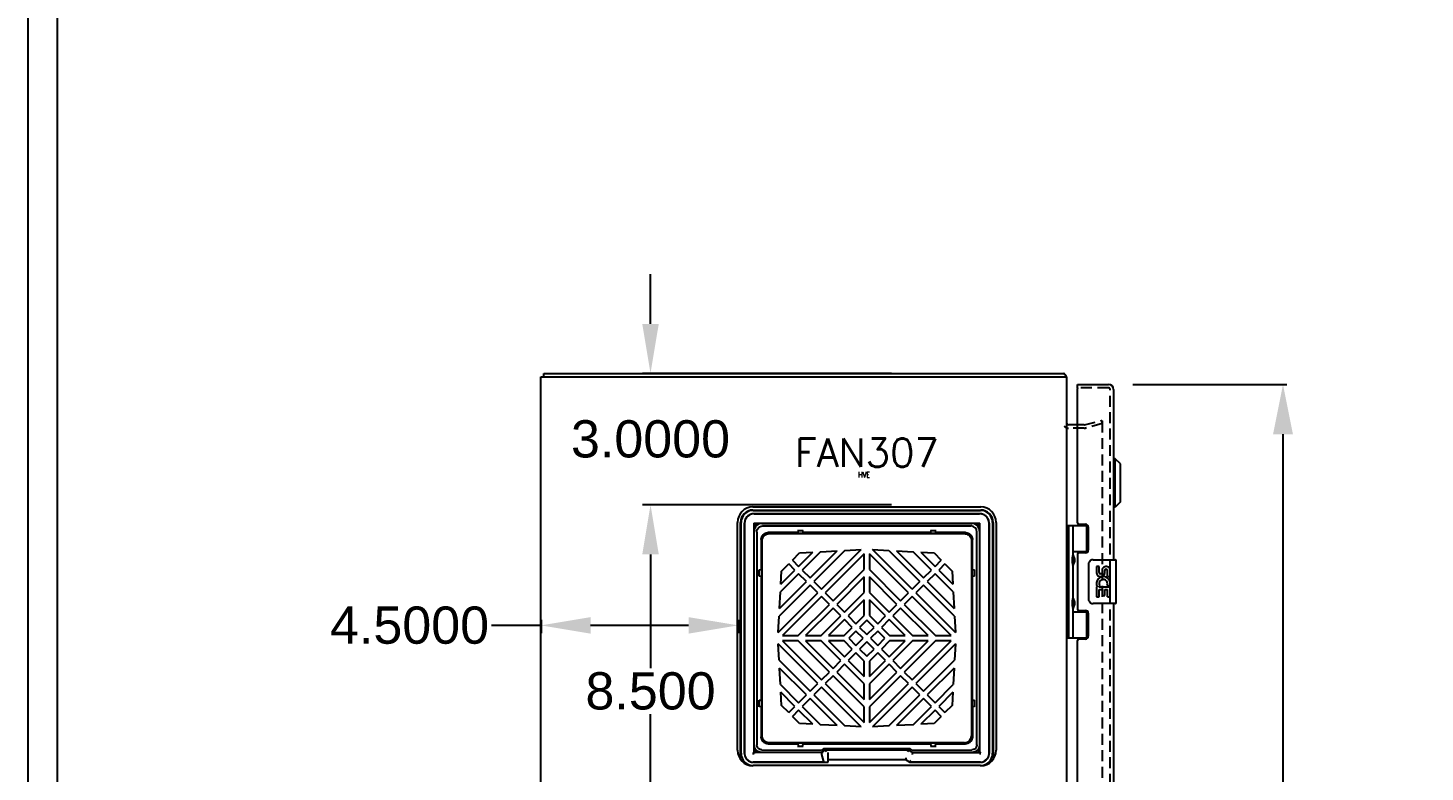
# Model space of a CAD drawing. Header units: inches. Extents: x 0 to 183, y 0 to 117.
# Drawn here: x -0.02 to 31.87, y 58.28 to 75.26 of the extents above; entities that cross this region are included whole.
import ezdxf
from ezdxf.enums import TextEntityAlignment as Align

# ---------------------------------------------------------------- set-up
doc = ezdxf.new("R2010")
doc.units = ezdxf.units.IN
doc.header["$MEASUREMENT"] = 0
doc.linetypes.add('HIDDEN', pattern=[0.375, 0.25, -0.125])
for name, color, linetype in [('DEFAULT_2', 8, 'HIDDEN'), ('DIMENSIONS', 7, 'Continuous'), ('DOOR_ASSEMBLY', 7, 'Continuous'), ('PLOC', 8, 'Continuous'), ('PSYMS', 7, 'Continuous'), ('PTAG', 150, 'Continuous')]:
    doc.layers.add(name, color=color, linetype=linetype)
doc.styles.add('Fields', font='simplex.shx', dxfattribs={"height": 0.185})
doc.styles.get("Standard").update_dxf_attribs({"font": 'arial.ttf'})
doc.styles.add('WD', font='romans.shx', dxfattribs={"height": 0.185})
doc.dimstyles.new('DIMSTYLE_1', dxfattribs={"dimtxt": 0.852273, "dimasz": 1.136364, "dimexe": 0.09, "dimexo": 0.07, "dimgap": 0.0375, "dimtad": 0, "dimtih": 1, "dimtoh": 1, "dimzin": 4, "dimdsep": 46, "dimtxsty": 'Standard', "dimblk": '_FILLED', "dimblk1": '_FILLED', "dimblk2": '_FILLED', "dimcen": 0.09, "dimadec": 3, "dimazin": 1, "dimtfac": 1, "dimtdec": 3, "dimtofl": 0, "dimtmove": 0, "dimatfit": 3, "dimldrblk": '_FILLED', "dimfxl": 1, "dimtolj": 1, "dimtzin": 4, "dimarcsym": 0})
doc.dimstyles.get("Standard").update_dxf_attribs({"dimtxt": 0.18, "dimasz": 0.18, "dimexe": 0.18, "dimexo": 0.0625, "dimgap": 0.09, "dimtad": 0, "dimtih": 1, "dimtoh": 1, "dimdec": 4, "dimzin": 0, "dimdsep": 46, "dimtxsty": 'Standard', "dimcen": 0.09, "dimadec": 0, "dimazin": 0, "dimtfac": 1, "dimtdec": 4, "dimtofl": 0, "dimtmove": 0, "dimatfit": 3, "dimfxl": 1, "dimtolj": 1, "dimtzin": 0, "dimarcsym": 0})

# ---------------------------------------------------------------- blocks, each defined once
blk = doc.blocks.new('RG_Master_Ver_4_2_2')
at = {"color": 3}
blk.add_line((0.125, 21.7336), (0.125, 0.1939), dxfattribs=at)
blk.add_lwpolyline([(0, -0.044), (34.25, -0.044), (34.25, 21.956), (0, 21.956)], close=True, dxfattribs=at)
at = {"style": 'Fields'}
for tag, p in [('DESCRIPTION_3', (13.1158, 1.307)), ('DRN_3', (15.4724, 1.307)), ('CHK_3', (16.5293, 1.307)), ('APP_3', (17.5522, 1.307)), ('DATE_3', (18.8294, 1.307)), ('CUSTOMER', (28.9966, 1.2135)), ('DRAWING_DESC', (32.2295, 1.2455)), ('DESCRIPTION_2', (13.1158, 0.9513)), ('DRN_2', (15.4724, 0.9513)), ('CHK_2', (16.5293, 0.9513)), ('APP_2', (17.5522, 0.9513)), ('DATE_2', (18.8294, 0.9513)), ('SIZE', (30.7145, 0.8944)), ('DRAWING_#', (32.125, 0.8944)), ('REV', (33.5429, 0.8944)), ('DESCRIPTION_1', (13.1158, 0.5956)), ('DRN_1', (15.4724, 0.5956)), ('CHK_1', (16.5293, 0.5956)), ('APP_1', (17.5522, 0.5956)), ('DATE_1', (18.8294, 0.5956)), ('PROJECT_#', (28.9813, 0.5809)), ('DRN_BY', (30.875, 0.5245)), ('CHK_BY', (31.7615, 0.5245)), ('APP_BY', (32.75, 0.5245)), ('SCALE', (33.6518, 0.5245)), ('PROJECT_NAME', (29.021, 0.1759)), ('SHEETNUM', (32.7527, 0.1759)), ('TTL_SHTS', (33.5471, 0.1759))]:
    blk.add_attdef(tag, text='', height=0.125, dxfattribs=at).set_placement(p, align=Align.CENTER)
at = {"style": 'Fields', "flags": 9}
blk.add_attdef('WD_TB', (9.9529, 0.1939), '', height=0.0638, dxfattribs=at)
blk = doc.blocks.new('_FILLED')
at = {"color": 0, "linetype": 'ByBlock'}
blk.add_solid([(0, 0), (-1, 0.2), (-1, -0.2)], dxfattribs=at)
blk = doc.blocks.new('*D28')
at = {"layer": 'Defpoints', "color": 0, "linetype": 'Continuous', "transparency": 16777216}
for p in [(25.129, 67.123), (28.624, 67.123), (25.129, 31.623)]:
    blk.add_point(p, dxfattribs=at)
at = {"layer": 'DIMENSIONS', "color": 0, "linetype": 'Continuous', "lineweight": -2, "transparency": 16777216}
for p, q in [((25.199, 67.123), (28.714, 67.123)), ((28.624, 65.986), (28.624, 50.168)), ((28.624, 32.759), (28.624, 47.678)), ((25.199, 31.623), (28.714, 31.623))]:
    blk.add_line(p, q, dxfattribs=at)
at = {"layer": 'DIMENSIONS', "color": 0, "linetype": 'Continuous', "lineweight": -2, "transparency": 16777216, "xscale": 1.1363636364, "yscale": 1.1363636364, "zscale": 1.1363636364}
for p, rotation in [((28.624, 67.123), 90), ((28.624, 31.623), 270)]:
    blk.add_blockref('_FILLED', p, dxfattribs=dict(at, rotation=rotation))
at = {"layer": 'DIMENSIONS', "color": 0, "linetype": 'Continuous', "transparency": 16777216, "insert": (28.624, 50.13), "char_height": 0.8523, "width": 2.51152, "attachment_point": 2, "line_spacing_factor": 0.9}
blk.add_mtext('\\A1;35.50\\PDOOR', dxfattribs=at)
blk = doc.blocks.new('*D38')
at = {"color": 0, "lineweight": -2, "transparency": 16777216}
for p, q in [((14.187, 68.505), (14.187, 69.635)), ((19.688, 67.375), (14.007, 67.375)), ((19.688, 64.375), (14.007, 64.375)), ((14.187, 63.245), (14.187, 62.115))]:
    blk.add_line(p, q, dxfattribs=at)
at = {"color": 0, "transparency": 16777216}
for points in [[(13.999, 68.505), (14.376, 68.505), (14.187, 67.375)], [(13.999, 63.245), (14.376, 63.245), (14.187, 64.375)]]:
    blk.add_solid(points, dxfattribs=at)
at = {"layer": 'Defpoints', "color": 0, "transparency": 16777216}
for p in [(19.75, 67.375), (14.187, 64.375), (19.75, 64.375)]:
    blk.add_point(p, dxfattribs=at)
at = {"color": 0, "transparency": 16777216, "insert": (14.187, 65.875), "char_height": 0.85, "attachment_point": 5}
blk.add_mtext('\\A1;3.0000', dxfattribs=at)
blk = doc.blocks.new('*D39')
at = {"color": 0, "lineweight": -2, "transparency": 16777216}
for p, q in [((11.688, 61.625), (10.557, 61.625)), ((11.688, 61.75), (11.688, 61.445)), ((15.057, 61.625), (12.818, 61.625)), ((16.188, 61.75), (16.188, 61.445))]:
    blk.add_line(p, q, dxfattribs=at)
at = {"color": 0, "transparency": 16777216}
for points in [[(12.818, 61.813), (12.818, 61.437), (11.688, 61.625)], [(15.057, 61.813), (15.057, 61.437), (16.188, 61.625)]]:
    blk.add_solid(points, dxfattribs=at)
at = {"layer": 'Defpoints', "color": 0, "transparency": 16777216}
for p in [(11.688, 61.812), (16.188, 61.812), (16.188, 61.625)]:
    blk.add_point(p, dxfattribs=at)
at = {"color": 0, "transparency": 16777216, "insert": (8.687, 61.625), "char_height": 0.85, "attachment_point": 5}
blk.add_mtext('\\A1;4.5000', dxfattribs=at)
blk = doc.blocks.new('*D40')
at = {"color": 0, "lineweight": -2, "transparency": 16777216}
for p, q in [((14.125, 64.375), (14.008, 64.375)), ((14.188, 63.245), (14.188, 60.649)), ((14.188, 57.005), (14.188, 59.601)), ((21.188, 55.875), (14.008, 55.875))]:
    blk.add_line(p, q, dxfattribs=at)
at = {"color": 0, "transparency": 16777216}
for points in [[(13.999, 63.245), (14.376, 63.245), (14.188, 64.375)], [(13.999, 57.005), (14.376, 57.005), (14.188, 55.875)]]:
    blk.add_solid(points, dxfattribs=at)
at = {"layer": 'Defpoints', "color": 0, "transparency": 16777216}
for p in [(14.188, 64.375), (14.188, 55.875), (21.25, 55.875)]:
    blk.add_point(p, dxfattribs=at)
at = {"color": 0, "transparency": 16777216, "insert": (14.188, 60.125), "char_height": 0.85, "attachment_point": 5}
blk.add_mtext('\\A1;8.500', dxfattribs=at)
blk = doc.blocks.new('SEN_N12_FG44')
at = {"color": 7, "linetype": 'Continuous'}
for p, q in [((0.339, 5.89), (5.536, 5.89)), ((0.339, 5.819), (5.536, 5.819)), ((-0.015, 0.339), (-0.015, 5.536)), ((0.056, 0.126), (0.056, 5.536)), ((0.561, 5.456), (5.314, 5.456)), ((5.819, 5.536), (5.819, 0.126)), ((5.89, 5.536), (5.89, 0.339)), ((0.423, 5.318), (0.427, 5.351)), ((0.423, 5.318), (0.425, 0.642)), ((0.427, 5.351), (0.44, 5.384)), ((5.45, 0.462), (5.452, 5.318)), ((0.425, 0.642), (0.425, 0.462)), ((0.473, 0.371), (0.46, 0.383)), ((0.541, 0.347), (1.903, 0.344)), ((1.95, 0.372), (1.903, 0.344)), ((3.925, 0.372), (1.95, 0.372)), ((3.972, 0.344), (3.925, 0.372)), ((3.972, 0.344), (5.334, 0.347)), ((5.415, 0.382), (5.392, 0.364)), ((5.449, 0.458), (5.444, 0.431)), ((1.895, 0.285), (1.896, 0.282)), ((1.896, 0.282), (1.899, 0.271)), ((1.906, 0.245), (1.943, 0.106)), ((1.95, 0.081), (1.953, 0.07)), ((1.953, 0.07), (1.953, 0.067)), ((2.053, 0.067), (2.053, 0.285)), ((3.82, 0.106), (3.82, 0.126))]:
    blk.add_line(p, q, dxfattribs=at)
at = {"color": 6, "linetype": 'Continuous'}
for p, q in [((0.343, 5.812), (5.532, 5.812)), ((0.067, 0.264), (0.067, 5.536)), ((0.145, 0.264), (0.145, 5.516)), ((0.362, 5.516), (0.363, 5.516)), ((0.362, 5.516), (0.362, 5.516)), ((0.363, 5.734), (5.512, 5.734)), ((0.363, 5.516), (0.363, 5.517)), ((0.363, 0.423), (0.363, 5.517)), ((0.363, 5.516), (0.579, 5.516)), ((0.363, 5.516), (0.363, 5.516)), ((0.363, 5.516), (0.363, 5.516)), ((0.378, 5.508), (0.378, 5.507)), ((0.378, 5.507), (0.38, 5.506)), ((0.38, 5.506), (0.381, 5.505)), ((0.387, 5.501), (0.384, 5.503)), ((0.391, 5.495), (0.394, 5.49)), ((0.539, 5.515), (5.336, 5.515)), ((0.579, 5.516), (5.512, 5.516)), ((5.48, 5.457), (5.48, 5.457)), ((5.493, 5.504), (5.491, 5.503)), ((5.497, 5.507), (5.495, 5.506)), ((5.497, 5.507), (5.497, 5.507)), ((5.512, 5.517), (5.512, 0.281)), ((5.512, 5.516), (5.512, 5.516)), ((5.512, 5.516), (5.512, 5.516)), ((5.512, 5.516), (5.512, 5.516)), ((5.512, 5.516), (5.512, 5.516)), ((5.73, 5.516), (5.73, 0.264)), ((5.808, 5.536), (5.808, 0.264)), ((0.364, 0.461), (0.364, 5.34)), ((0.528, 5.146), (0.528, 4.465)), ((0.55, 0.664), (0.55, 5.124)), ((1.351, 5.304), (0.685, 5.304)), ((0.708, 5.281), (5.167, 5.281)), ((1.351, 5.304), (1.363, 5.289)), ((1.358, 5.355), (1.486, 5.355)), ((1.368, 5.355), (1.363, 5.289)), ((1.363, 5.289), (1.481, 5.289)), ((1.481, 5.289), (1.475, 5.355)), ((1.481, 5.289), (1.493, 5.304)), ((4.382, 5.304), (1.493, 5.304)), ((4.382, 5.304), (4.394, 5.289)), ((4.389, 5.355), (4.517, 5.355)), ((4.4, 5.355), (4.394, 5.289)), ((4.394, 5.289), (4.512, 5.289)), ((4.512, 5.289), (4.507, 5.355)), ((4.512, 5.289), (4.524, 5.304)), ((5.19, 5.304), (4.524, 5.304)), ((5.325, 5.124), (5.325, 0.664)), ((5.347, 4.465), (5.347, 5.146)), ((5.511, 5.34), (5.511, 0.461)), ((5.73, 5.064), (5.73, 5.308)), ((1.239, 4.676), (1.404, 4.841)), ((1.381, 4.534), (1.704, 4.857)), ((1.404, 4.841), (1.704, 4.857)), ((1.881, 4.866), (1.464, 4.45)), ((1.642, 4.272), (2.257, 4.886)), ((2.433, 4.895), (1.726, 4.188)), ((1.881, 4.866), (2.257, 4.886)), ((1.904, 4.01), (2.809, 4.915)), ((2.878, 4.818), (1.988, 3.927)), ((2.433, 4.895), (2.809, 4.915)), ((2.878, 4.461), (2.878, 4.818)), ((3.887, 3.927), (2.997, 4.818)), ((2.997, 4.818), (2.997, 4.461)), ((3.066, 4.915), (3.442, 4.895)), ((3.971, 4.01), (3.066, 4.915)), ((3.442, 4.895), (4.149, 4.188)), ((3.618, 4.886), (4.233, 4.272)), ((3.618, 4.886), (3.994, 4.866)), ((4.411, 4.45), (3.994, 4.866)), ((4.171, 4.857), (4.494, 4.534)), ((4.171, 4.857), (4.471, 4.841)), ((4.471, 4.841), (4.636, 4.676)), ((5.73, 4.786), (5.73, 5.064)), ((5.73, 0.478), (5.73, 4.786)), ((0.542, 4.453), (0.528, 4.465)), ((0.99, 4.428), (1.155, 4.592)), ((1.297, 4.45), (1.155, 4.592)), ((1.239, 4.676), (1.381, 4.534)), ((4.494, 4.534), (4.636, 4.676)), ((4.72, 4.592), (4.578, 4.45)), ((4.72, 4.592), (4.885, 4.428)), ((5.347, 4.465), (5.333, 4.453)), ((0.477, 4.307), (0.477, 4.458)), ((0.542, 4.453), (0.477, 4.447)), ((0.477, 4.317), (0.542, 4.312)), ((0.528, 4.3), (0.542, 4.312)), ((0.528, 4.3), (0.528, 1.489)), ((0.542, 4.312), (0.542, 4.453)), ((0.946, 3.575), (1.559, 4.188)), ((1.381, 4.367), (0.965, 3.951)), ((0.975, 4.127), (1.297, 4.45)), ((0.975, 4.127), (0.99, 4.428)), ((1.559, 4.188), (1.381, 4.367)), ((1.464, 4.45), (1.642, 4.272)), ((1.726, 4.188), (1.904, 4.01)), ((2.166, 3.749), (2.878, 4.461)), ((2.878, 4.294), (2.249, 3.665)), ((2.878, 3.938), (2.878, 4.294)), ((2.997, 4.461), (3.709, 3.749)), ((3.626, 3.665), (2.997, 4.294)), ((2.997, 4.294), (2.997, 3.938)), ((3.971, 4.01), (4.149, 4.188)), ((4.233, 4.272), (4.411, 4.45)), ((4.494, 4.367), (4.316, 4.188)), ((4.316, 4.188), (4.929, 3.575)), ((4.91, 3.951), (4.494, 4.367)), ((4.578, 4.45), (4.9, 4.127)), ((4.885, 4.428), (4.9, 4.127)), ((5.333, 4.453), (5.333, 4.312)), ((5.398, 4.447), (5.333, 4.453)), ((5.333, 4.312), (5.398, 4.317)), ((5.333, 4.312), (5.347, 4.3)), ((5.347, 1.489), (5.347, 4.3)), ((5.398, 4.307), (5.398, 4.458)), ((0.917, 3.023), (1.821, 3.927)), ((1.642, 4.105), (0.936, 3.399)), ((0.946, 3.575), (0.965, 3.951)), ((1.904, 3.843), (1.014, 2.953)), ((1.821, 3.927), (1.642, 4.105)), ((2.082, 3.665), (1.904, 3.843)), ((1.988, 3.927), (2.166, 3.749)), ((2.428, 3.487), (2.878, 3.938)), ((2.997, 3.938), (3.447, 3.487)), ((3.709, 3.749), (3.887, 3.927)), ((3.971, 3.843), (3.793, 3.665)), ((4.861, 2.953), (3.971, 3.843)), ((4.233, 4.105), (4.054, 3.927)), ((4.054, 3.927), (4.958, 3.023)), ((4.939, 3.399), (4.233, 4.105)), ((4.91, 3.951), (4.929, 3.575)), ((1.37, 2.953), (2.082, 3.665)), ((2.166, 3.582), (1.538, 2.953)), ((2.344, 3.403), (2.166, 3.582)), ((2.249, 3.665), (2.428, 3.487)), ((2.878, 3.771), (2.511, 3.403)), ((2.878, 3.414), (2.878, 3.771)), ((3.364, 3.403), (2.997, 3.771)), ((2.997, 3.771), (2.997, 3.414)), ((3.447, 3.487), (3.626, 3.665)), ((3.709, 3.582), (3.531, 3.403)), ((4.337, 2.953), (3.709, 3.582)), ((3.793, 3.665), (4.505, 2.953)), ((0.917, 3.023), (0.936, 3.399)), ((1.894, 2.953), (2.344, 3.403)), ((2.428, 3.32), (2.061, 2.953)), ((2.606, 3.142), (2.428, 3.32)), ((2.511, 3.403), (2.689, 3.225)), ((2.689, 3.225), (2.878, 3.414)), ((2.937, 3.306), (2.773, 3.142)), ((3.102, 3.142), (2.937, 3.306)), ((2.997, 3.414), (3.186, 3.225)), ((3.186, 3.225), (3.364, 3.403)), ((3.447, 3.32), (3.269, 3.142)), ((3.814, 2.953), (3.447, 3.32)), ((3.531, 3.403), (3.981, 2.953)), ((4.939, 3.399), (4.958, 3.023)), ((1.014, 2.953), (1.37, 2.953)), ((1.538, 2.953), (1.894, 2.953)), ((2.061, 2.953), (2.417, 2.953)), ((2.417, 2.953), (2.606, 3.142)), ((2.689, 3.058), (2.525, 2.894)), ((2.525, 2.894), (2.689, 2.73)), ((2.853, 2.894), (2.689, 3.058)), ((2.689, 2.73), (2.853, 2.894)), ((2.773, 3.142), (2.937, 2.977)), ((2.937, 2.977), (3.102, 3.142)), ((3.186, 3.058), (3.022, 2.894)), ((3.022, 2.894), (3.186, 2.73)), ((3.35, 2.894), (3.186, 3.058)), ((3.186, 2.73), (3.35, 2.894)), ((3.269, 3.142), (3.458, 2.953)), ((3.458, 2.953), (3.814, 2.953)), ((3.981, 2.953), (4.337, 2.953)), ((4.505, 2.953), (4.861, 2.953)), ((1.821, 1.862), (0.917, 2.766)), ((0.936, 2.39), (0.917, 2.766)), ((1.37, 2.835), (1.014, 2.835)), ((1.014, 2.835), (1.904, 1.945)), ((2.082, 2.123), (1.37, 2.835)), ((1.894, 2.835), (1.538, 2.835)), ((1.538, 2.835), (2.166, 2.207)), ((2.344, 2.385), (1.894, 2.835)), ((2.417, 2.835), (2.061, 2.835)), ((2.061, 2.835), (2.428, 2.468)), ((2.606, 2.647), (2.417, 2.835)), ((2.428, 2.468), (2.606, 2.647)), ((2.689, 2.563), (2.511, 2.385)), ((2.878, 2.374), (2.689, 2.563)), ((2.937, 2.811), (2.773, 2.647)), ((2.773, 2.647), (2.937, 2.482)), ((3.102, 2.647), (2.937, 2.811)), ((2.937, 2.482), (3.102, 2.647)), ((3.186, 2.563), (2.997, 2.374)), ((3.364, 2.385), (3.186, 2.563)), ((3.458, 2.835), (3.269, 2.647)), ((3.269, 2.647), (3.447, 2.468)), ((3.447, 2.468), (3.814, 2.835)), ((3.814, 2.835), (3.458, 2.835)), ((3.981, 2.835), (3.531, 2.385)), ((3.709, 2.207), (4.337, 2.835)), ((4.505, 2.835), (3.793, 2.123)), ((3.971, 1.945), (4.861, 2.835)), ((4.337, 2.835), (3.981, 2.835)), ((4.958, 2.766), (4.054, 1.862)), ((4.861, 2.835), (4.505, 2.835)), ((4.958, 2.766), (4.939, 2.39)), ((0.936, 2.39), (1.642, 1.683)), ((2.166, 2.207), (2.344, 2.385)), ((2.428, 2.301), (2.249, 2.123)), ((2.878, 1.851), (2.428, 2.301)), ((2.511, 2.385), (2.878, 2.018)), ((2.878, 2.018), (2.878, 2.374)), ((2.997, 2.018), (3.364, 2.385)), ((2.997, 2.374), (2.997, 2.018)), ((3.447, 2.301), (2.997, 1.851)), ((3.626, 2.123), (3.447, 2.301)), ((3.531, 2.385), (3.709, 2.207)), ((4.233, 1.683), (4.939, 2.39)), ((1.559, 1.6), (0.946, 2.213)), ((0.965, 1.837), (0.946, 2.213)), ((1.904, 1.945), (2.082, 2.123)), ((2.166, 2.04), (1.988, 1.862)), ((2.878, 1.327), (2.166, 2.04)), ((2.249, 2.123), (2.878, 1.494)), ((2.997, 1.494), (3.626, 2.123)), ((3.709, 2.04), (2.997, 1.327)), ((3.887, 1.862), (3.709, 2.04)), ((3.793, 2.123), (3.971, 1.945)), ((4.929, 2.213), (4.316, 1.6)), ((4.929, 2.213), (4.91, 1.837)), ((0.965, 1.837), (1.381, 1.422)), ((0.99, 1.361), (0.975, 1.661)), ((1.297, 1.338), (0.975, 1.661)), ((1.381, 1.422), (1.559, 1.6)), ((1.642, 1.683), (1.821, 1.862)), ((1.904, 1.778), (1.726, 1.6)), ((1.726, 1.6), (2.433, 0.893)), ((2.809, 0.873), (1.904, 1.778)), ((1.988, 1.862), (2.878, 0.971)), ((2.878, 1.494), (2.878, 1.851)), ((2.997, 0.971), (3.887, 1.862)), ((2.997, 1.851), (2.997, 1.494)), ((3.971, 1.778), (3.066, 0.873)), ((3.442, 0.893), (4.149, 1.6)), ((4.149, 1.6), (3.971, 1.778)), ((4.054, 1.862), (4.233, 1.683)), ((4.316, 1.6), (4.494, 1.422)), ((4.494, 1.422), (4.91, 1.837)), ((4.9, 1.661), (4.578, 1.338)), ((4.9, 1.661), (4.885, 1.361)), ((0.477, 1.33), (0.477, 1.482)), ((0.542, 1.477), (0.477, 1.471)), ((0.477, 1.341), (0.542, 1.335)), ((0.542, 1.477), (0.528, 1.489)), ((0.528, 1.323), (0.542, 1.335)), ((0.528, 1.323), (0.528, 0.642)), ((0.542, 1.335), (0.542, 1.477)), ((1.155, 1.196), (0.99, 1.361)), ((1.155, 1.196), (1.297, 1.338)), ((1.642, 1.516), (1.464, 1.338)), ((1.464, 1.338), (1.881, 0.922)), ((2.257, 0.902), (1.642, 1.516)), ((2.878, 0.971), (2.878, 1.327)), ((2.997, 1.327), (2.997, 0.971)), ((4.233, 1.516), (3.618, 0.902)), ((3.994, 0.922), (4.411, 1.338)), ((4.411, 1.338), (4.233, 1.516)), ((4.578, 1.338), (4.72, 1.196)), ((4.885, 1.361), (4.72, 1.196)), ((5.347, 1.489), (5.333, 1.477)), ((5.333, 1.477), (5.333, 1.335)), ((5.398, 1.471), (5.333, 1.477)), ((5.333, 1.335), (5.398, 1.341)), ((5.333, 1.335), (5.347, 1.323)), ((5.347, 1.323), (5.347, 0.642)), ((5.398, 1.33), (5.398, 1.482)), ((1.381, 1.255), (1.239, 1.112)), ((1.404, 0.947), (1.239, 1.112)), ((1.704, 0.931), (1.381, 1.255)), ((4.494, 1.255), (4.171, 0.931)), ((4.636, 1.112), (4.471, 0.947)), ((4.636, 1.112), (4.494, 1.255)), ((1.704, 0.931), (1.404, 0.947)), ((2.257, 0.902), (1.881, 0.922)), ((2.809, 0.873), (2.433, 0.893)), ((3.442, 0.893), (3.066, 0.873)), ((3.994, 0.922), (3.618, 0.902)), ((4.471, 0.947), (4.171, 0.931)), ((0.363, 0.359), (0.363, 0.423)), ((0.363, 0.315), (0.363, 0.359)), ((0.377, 0.394), (0.37, 0.416)), ((0.388, 0.373), (0.377, 0.394)), ((0.4, 0.354), (0.388, 0.373)), ((0.416, 0.337), (0.4, 0.354)), ((0.433, 0.322), (0.416, 0.337)), ((0.685, 0.485), (1.351, 0.485)), ((5.167, 0.507), (0.708, 0.507)), ((1.363, 0.499), (1.351, 0.485)), ((1.358, 0.434), (1.486, 0.434)), ((1.363, 0.499), (1.368, 0.434)), ((1.481, 0.499), (1.363, 0.499)), ((1.475, 0.434), (1.481, 0.499)), ((1.493, 0.485), (1.481, 0.499)), ((1.493, 0.485), (4.382, 0.485)), ((1.997, 0.344), (1.895, 0.285)), ((3.878, 0.344), (1.997, 0.344)), ((3.98, 0.285), (3.878, 0.344)), ((4.394, 0.499), (4.382, 0.485)), ((4.389, 0.434), (4.517, 0.434)), ((4.394, 0.499), (4.4, 0.434)), ((4.512, 0.499), (4.394, 0.499)), ((4.507, 0.434), (4.512, 0.499)), ((4.524, 0.485), (4.512, 0.499)), ((4.524, 0.485), (5.19, 0.485)), ((5.459, 0.337), (5.442, 0.322)), ((5.475, 0.354), (5.459, 0.337)), ((5.487, 0.373), (5.475, 0.354)), ((5.498, 0.394), (5.487, 0.373)), ((5.73, 0.416), (5.73, 0.478)), ((0.33, 0.263), (0.341, 0.264)), ((0.341, 0.264), (0.352, 0.265)), ((0.341, 0.251), (0.341, 0.245)), ((0.341, 0.245), (0.341, 0.241)), ((0.342, 0.285), (0.342, 0.28)), ((0.342, 0.28), (0.342, 0.27)), ((1.954, 0.066), (0.343, 0.066)), ((0.352, 0.265), (0.363, 0.265)), ((0.438, 0.285), (0.394, 0.285)), ((1.943, 0.285), (0.438, 0.285)), ((1.895, 0.285), (0.54, 0.285)), ((2.056, 0.126), (3.819, 0.126)), ((3.819, 0.126), (3.922, 0.067)), ((5.532, 0.066), (3.921, 0.066)), ((5.335, 0.285), (3.98, 0.285)), ((3.98, 0.285), (5.513, 0.285)), ((5.512, 0.265), (5.519, 0.265)), ((5.519, 0.265), (5.525, 0.264)), ((5.525, 0.264), (5.541, 0.263)), ((5.532, -0.011), (0.343, -0.011))]:
    blk.add_line(p, q, dxfattribs=at)
for points in [[(0.363, 5.734), (0.341, 5.733), (0.32, 5.73), (0.299, 5.725), (0.279, 5.718), (0.26, 5.708), (0.242, 5.697), (0.224, 5.685), (0.209, 5.67), (0.194, 5.654), (0.182, 5.637), (0.171, 5.619), (0.161, 5.6), (0.154, 5.579), (0.149, 5.559), (0.146, 5.538), (0.145, 5.516)], [(5.342, 5.733), (0.386, 5.733), (0.317, 5.729), (0.252, 5.703), (0.201, 5.661), (0.162, 5.6), (0.146, 5.528), (0.145, 5.454), (0.145, 5.377), (0.145, 5.298), (0.145, 1.089)], [(0.363, 5.516), (0.363, 5.516), (0.363, 5.516), (0.362, 5.516), (0.362, 5.516)], [(0.363, 5.516), (0.363, 5.516), (0.363, 5.516), (0.363, 5.516), (0.363, 5.516), (0.363, 5.516), (0.363, 5.516)], [(0.363, 5.516), (0.363, 5.516), (0.363, 5.516), (0.363, 5.516), (0.363, 5.516), (0.363, 5.516)], [(0.363, 5.516), (0.363, 5.516), (0.363, 5.516)], [(0.373, 5.436), (0.369, 5.435), (0.364, 5.434), (0.363, 5.434)], [(0.395, 5.456), (0.393, 5.453), (0.391, 5.451), (0.389, 5.448), (0.387, 5.445), (0.384, 5.443), (0.381, 5.44), (0.377, 5.438), (0.373, 5.436)], [(0.384, 5.503), (0.381, 5.505), (0.378, 5.507)], [(0.385, 5.502), (0.385, 5.502), (0.383, 5.504), (0.38, 5.506), (0.378, 5.507)], [(0.379, 5.507), (0.381, 5.506), (0.382, 5.505)], [(0.381, 5.505), (0.383, 5.504), (0.385, 5.503)], [(0.382, 5.505), (0.384, 5.503), (0.385, 5.502)], [(0.385, 5.503), (0.386, 5.501), (0.388, 5.499), (0.39, 5.498), (0.391, 5.496)], [(0.391, 5.495), (0.389, 5.498), (0.387, 5.5), (0.385, 5.502)], [(0.391, 5.496), (0.389, 5.498), (0.387, 5.501)], [(0.394, 5.49), (0.396, 5.485), (0.398, 5.48)], [(0.397, 5.463), (0.396, 5.46), (0.395, 5.456)], [(0.398, 5.471), (0.398, 5.467), (0.397, 5.463)], [(0.398, 5.48), (0.398, 5.475), (0.398, 5.471)], [(5.471, 5.733), (5.406, 5.733), (5.342, 5.733)], [(5.73, 5.308), (5.729, 5.383), (5.73, 5.452), (5.729, 5.523), (5.718, 5.586), (5.689, 5.643), (5.645, 5.688), (5.593, 5.718), (5.535, 5.732), (5.471, 5.733)], [(5.477, 5.475), (5.477, 5.478), (5.478, 5.482), (5.479, 5.485), (5.48, 5.488), (5.482, 5.492), (5.484, 5.495)], [(5.477, 5.467), (5.477, 5.47), (5.477, 5.472), (5.477, 5.475)], [(5.479, 5.46), (5.478, 5.462), (5.478, 5.465), (5.477, 5.467)], [(5.48, 5.457), (5.48, 5.458), (5.479, 5.46)], [(5.489, 5.444), (5.487, 5.446), (5.486, 5.448), (5.485, 5.449), (5.483, 5.451), (5.482, 5.453), (5.481, 5.455), (5.481, 5.456), (5.48, 5.457)], [(5.484, 5.495), (5.486, 5.498), (5.487, 5.499)], [(5.491, 5.503), (5.489, 5.501), (5.487, 5.499), (5.485, 5.497)], [(5.487, 5.499), (5.487, 5.5), (5.489, 5.501), (5.491, 5.503), (5.492, 5.504)], [(5.488, 5.501), (5.488, 5.5), (5.487, 5.499)], [(5.488, 5.5), (5.487, 5.5), (5.487, 5.499)], [(5.491, 5.503), (5.49, 5.502), (5.488, 5.501)], [(5.495, 5.44), (5.493, 5.441), (5.491, 5.443), (5.489, 5.444)], [(5.495, 5.506), (5.493, 5.505), (5.491, 5.503)], [(5.492, 5.504), (5.494, 5.505), (5.496, 5.507), (5.497, 5.507)], [(5.496, 5.507), (5.495, 5.506), (5.494, 5.505)], [(5.502, 5.436), (5.5, 5.437), (5.497, 5.439), (5.495, 5.44)], [(5.512, 5.434), (5.508, 5.434), (5.505, 5.435), (5.502, 5.436)], [(5.73, 5.516), (5.729, 5.538), (5.726, 5.559), (5.721, 5.579), (5.714, 5.6), (5.704, 5.619), (5.693, 5.637), (5.681, 5.654), (5.666, 5.67), (5.651, 5.685), (5.633, 5.697), (5.615, 5.708), (5.596, 5.718), (5.576, 5.725), (5.555, 5.73), (5.534, 5.733), (5.512, 5.734)], [(5.512, 5.516), (5.512, 5.516), (5.512, 5.516), (5.512, 5.516)], [(5.512, 5.516), (5.512, 5.516), (5.512, 5.516), (5.512, 5.516), (5.512, 5.516), (5.512, 5.516), (5.512, 5.516), (5.512, 5.516), (5.512, 5.516), (5.512, 5.516), (5.512, 5.516), (5.512, 5.516)], [(5.512, 5.516), (5.512, 5.516), (5.512, 5.516), (5.512, 5.516), (5.512, 5.516), (5.512, 5.516), (5.512, 5.516)], [(5.512, 5.516), (5.512, 5.516), (5.512, 5.516), (5.512, 5.516)], [(0.528, 5.146), (0.528, 5.153), (0.529, 5.16), (0.529, 5.166), (0.53, 5.173), (0.531, 5.179), (0.533, 5.185), (0.535, 5.191), (0.537, 5.197), (0.539, 5.203), (0.541, 5.209), (0.544, 5.215), (0.546, 5.22), (0.549, 5.225), (0.552, 5.23), (0.556, 5.235), (0.559, 5.24), (0.563, 5.245), (0.566, 5.249), (0.57, 5.253), (0.574, 5.258), (0.578, 5.261), (0.583, 5.265), (0.587, 5.269), (0.592, 5.273), (0.596, 5.276), (0.601, 5.279), (0.606, 5.282), (0.612, 5.285), (0.617, 5.288), (0.623, 5.291), (0.629, 5.293), (0.634, 5.295), (0.64, 5.297), (0.647, 5.299), (0.653, 5.3), (0.659, 5.301), (0.666, 5.302), (0.672, 5.303), (0.679, 5.304), (0.685, 5.304)], [(0.55, 5.124), (0.55, 5.127), (0.55, 5.13), (0.55, 5.133), (0.551, 5.136), (0.551, 5.14), (0.551, 5.143), (0.552, 5.146), (0.552, 5.149), (0.553, 5.152), (0.553, 5.155), (0.554, 5.158), (0.555, 5.161), (0.555, 5.164), (0.556, 5.167), (0.557, 5.17), (0.558, 5.173), (0.559, 5.176), (0.56, 5.178), (0.561, 5.181), (0.562, 5.184), (0.563, 5.187), (0.565, 5.19), (0.566, 5.193), (0.567, 5.196), (0.569, 5.198), (0.57, 5.201), (0.572, 5.204), (0.573, 5.206), (0.575, 5.209), (0.577, 5.212), (0.578, 5.214), (0.58, 5.217), (0.582, 5.219), (0.584, 5.221), (0.586, 5.224), (0.588, 5.226), (0.59, 5.229), (0.592, 5.231), (0.594, 5.233), (0.596, 5.235), (0.599, 5.238), (0.601, 5.24), (0.603, 5.242), (0.605, 5.244), (0.608, 5.246), (0.61, 5.248), (0.613, 5.25), (0.615, 5.251), (0.618, 5.253), (0.62, 5.255), (0.623, 5.257), (0.625, 5.258), (0.628, 5.26), (0.631, 5.261), (0.633, 5.263), (0.636, 5.264), (0.639, 5.266), (0.642, 5.267), (0.645, 5.268), (0.647, 5.269), (0.65, 5.271), (0.653, 5.272), (0.656, 5.273), (0.659, 5.274), (0.662, 5.275), (0.665, 5.276), (0.668, 5.276), (0.671, 5.277), (0.674, 5.278), (0.677, 5.278), (0.68, 5.279), (0.683, 5.28), (0.686, 5.28), (0.689, 5.28), (0.692, 5.281), (0.695, 5.281), (0.698, 5.281), (0.701, 5.281), (0.705, 5.281), (0.708, 5.281)], [(5.167, 5.281), (5.192, 5.279), (5.216, 5.274), (5.239, 5.264), (5.26, 5.251), (5.279, 5.235), (5.295, 5.217), (5.308, 5.196), (5.317, 5.173), (5.323, 5.149), (5.325, 5.124)], [(5.19, 5.304), (5.196, 5.304), (5.203, 5.303), (5.209, 5.302), (5.216, 5.301), (5.222, 5.3), (5.228, 5.299), (5.235, 5.297), (5.241, 5.295), (5.246, 5.293), (5.252, 5.291), (5.258, 5.288), (5.263, 5.285), (5.269, 5.282), (5.274, 5.279), (5.279, 5.276), (5.283, 5.273), (5.288, 5.269), (5.292, 5.265), (5.297, 5.261), (5.301, 5.258), (5.305, 5.253), (5.309, 5.249), (5.312, 5.245), (5.316, 5.24), (5.319, 5.235), (5.323, 5.23), (5.326, 5.225), (5.329, 5.22), (5.331, 5.215), (5.334, 5.209), (5.336, 5.203), (5.338, 5.197), (5.34, 5.191), (5.342, 5.185), (5.344, 5.179), (5.345, 5.173), (5.346, 5.166), (5.346, 5.16), (5.347, 5.153), (5.347, 5.146)], [(0.145, 1.089), (0.145, 0.985), (0.145, 0.887)], [(0.145, 0.887), (0.145, 0.708), (0.145, 0.625), (0.145, 0.471)], [(0.685, 0.485), (0.679, 0.485), (0.672, 0.485), (0.666, 0.486), (0.659, 0.487), (0.653, 0.488), (0.647, 0.49), (0.64, 0.491), (0.634, 0.493), (0.629, 0.495), (0.623, 0.498), (0.617, 0.5), (0.612, 0.503), (0.606, 0.506), (0.601, 0.509), (0.596, 0.512), (0.592, 0.516), (0.587, 0.519), (0.583, 0.523), (0.578, 0.527), (0.574, 0.531), (0.57, 0.535), (0.566, 0.539), (0.563, 0.544), (0.559, 0.548), (0.556, 0.553), (0.552, 0.558), (0.549, 0.563), (0.546, 0.568), (0.544, 0.574), (0.541, 0.579), (0.539, 0.585), (0.537, 0.591), (0.535, 0.597), (0.533, 0.603), (0.531, 0.609), (0.53, 0.616), (0.529, 0.622), (0.529, 0.629), (0.528, 0.635), (0.528, 0.642)], [(0.708, 0.507), (0.705, 0.507), (0.701, 0.507), (0.698, 0.507), (0.695, 0.507), (0.692, 0.508), (0.689, 0.508), (0.686, 0.508), (0.683, 0.509), (0.68, 0.509), (0.677, 0.51), (0.674, 0.511), (0.671, 0.511), (0.668, 0.512), (0.665, 0.513), (0.662, 0.514), (0.659, 0.515), (0.656, 0.516), (0.653, 0.517), (0.65, 0.518), (0.647, 0.519), (0.645, 0.52), (0.642, 0.521), (0.639, 0.523), (0.636, 0.524), (0.633, 0.526), (0.631, 0.527), (0.628, 0.529), (0.625, 0.53), (0.623, 0.532), (0.62, 0.533), (0.618, 0.535), (0.615, 0.537), (0.613, 0.539), (0.61, 0.541), (0.608, 0.543), (0.605, 0.545), (0.603, 0.547), (0.601, 0.549), (0.599, 0.551), (0.596, 0.553), (0.594, 0.555), (0.592, 0.557), (0.59, 0.56), (0.588, 0.562), (0.586, 0.564), (0.584, 0.567), (0.582, 0.569), (0.58, 0.572), (0.578, 0.574), (0.577, 0.577), (0.575, 0.579), (0.573, 0.582), (0.572, 0.585), (0.57, 0.587), (0.569, 0.59), (0.567, 0.593), (0.566, 0.596), (0.565, 0.598), (0.563, 0.601), (0.562, 0.604), (0.561, 0.607), (0.56, 0.61), (0.559, 0.613), (0.558, 0.616), (0.557, 0.619), (0.556, 0.622), (0.555, 0.625), (0.555, 0.628), (0.554, 0.631), (0.553, 0.634), (0.553, 0.637), (0.552, 0.64), (0.552, 0.643), (0.551, 0.646), (0.551, 0.649), (0.551, 0.652), (0.55, 0.655), (0.55, 0.658), (0.55, 0.661), (0.55, 0.664)], [(5.347, 0.642), (5.347, 0.635), (5.346, 0.629), (5.346, 0.622), (5.345, 0.616), (5.344, 0.609), (5.342, 0.603), (5.34, 0.597), (5.338, 0.591), (5.336, 0.585), (5.334, 0.579), (5.331, 0.574), (5.329, 0.568), (5.326, 0.563), (5.323, 0.558), (5.319, 0.553), (5.316, 0.548), (5.312, 0.544), (5.309, 0.539), (5.305, 0.535), (5.301, 0.531), (5.297, 0.527), (5.292, 0.523), (5.288, 0.519), (5.283, 0.516), (5.279, 0.512), (5.274, 0.509), (5.269, 0.506), (5.263, 0.503), (5.258, 0.5), (5.252, 0.498), (5.246, 0.495), (5.241, 0.493), (5.235, 0.491), (5.228, 0.49), (5.222, 0.488), (5.216, 0.487), (5.209, 0.486), (5.203, 0.485), (5.196, 0.485), (5.19, 0.485)], [(0.145, 0.471), (0.146, 0.399), (0.145, 0.329), (0.146, 0.26), (0.157, 0.198), (0.186, 0.144), (0.232, 0.101), (0.291, 0.074), (0.36, 0.067)], [(0.376, 0.351), (0.372, 0.353), (0.368, 0.355), (0.364, 0.356), (0.363, 0.356)], [(0.363, 0.265), (0.363, 0.281), (0.363, 0.301), (0.363, 0.329)], [(0.37, 0.416), (0.366, 0.438), (0.364, 0.461)], [(0.473, 0.299), (0.452, 0.309), (0.433, 0.322)], [(1.997, 0.344), (1.998, 0.342), (1.999, 0.339), (2, 0.332), (2.003, 0.324), (2.005, 0.315), (2.008, 0.304)], [(3.878, 0.344), (3.877, 0.342), (3.876, 0.339), (3.875, 0.332), (3.872, 0.324), (3.87, 0.315), (3.867, 0.304)], [(5.442, 0.322), (5.423, 0.309), (5.402, 0.299)], [(5.511, 0.461), (5.509, 0.438), (5.505, 0.416), (5.498, 0.394)], [(5.512, 0.356), (5.511, 0.356), (5.507, 0.355), (5.503, 0.353), (5.499, 0.351)], [(5.514, 0.067), (5.583, 0.073), (5.642, 0.101), (5.686, 0.141), (5.715, 0.191), (5.728, 0.241), (5.73, 0.299), (5.73, 0.416)], [(0.145, 0.264), (0.146, 0.245), (0.149, 0.226), (0.153, 0.207), (0.16, 0.188), (0.168, 0.171), (0.178, 0.154), (0.19, 0.139), (0.203, 0.124), (0.217, 0.111), (0.233, 0.099), (0.25, 0.089), (0.267, 0.081), (0.285, 0.075), (0.304, 0.07), (0.323, 0.067), (0.343, 0.066)], [(0.342, 0.27), (0.341, 0.262), (0.341, 0.251)], [(0.342, 0.285), (0.346, 0.284), (0.347, 0.284), (0.349, 0.284), (0.35, 0.283), (0.352, 0.283), (0.355, 0.281), (0.362, 0.272), (0.363, 0.265)], [(0.394, 0.285), (0.358, 0.285), (0.342, 0.285)], [(0.36, 0.067), (0.432, 0.067), (2.053, 0.067)], [(0.54, 0.285), (0.517, 0.287), (0.494, 0.291), (0.473, 0.299)], [(2.045, 0.165), (2.048, 0.155), (2.05, 0.145), (2.053, 0.137), (2.053, 0.135)], [(3.83, 0.165), (3.827, 0.155), (3.825, 0.145), (3.822, 0.137), (3.821, 0.131), (3.82, 0.127), (3.819, 0.126)], [(3.932, 0.106), (3.93, 0.099), (3.928, 0.093), (3.926, 0.086), (3.925, 0.079), (3.923, 0.074), (3.922, 0.07), (3.922, 0.068), (3.922, 0.067)], [(3.922, 0.067), (5.446, 0.067), (5.514, 0.067)], [(3.98, 0.285), (3.98, 0.284), (3.979, 0.281), (3.978, 0.277), (3.977, 0.272), (3.975, 0.266), (3.974, 0.259), (3.972, 0.252), (3.969, 0.245)], [(5.402, 0.299), (5.381, 0.291), (5.358, 0.287), (5.335, 0.285)], [(5.513, 0.285), (5.531, 0.285), (5.524, 0.283), (5.518, 0.279), (5.513, 0.271), (5.512, 0.265)], [(5.512, 0.265), (5.512, 0.267), (5.512, 0.281)], [(5.532, 0.066), (5.552, 0.067), (5.571, 0.07), (5.59, 0.075), (5.608, 0.081), (5.625, 0.089), (5.642, 0.099), (5.658, 0.111), (5.672, 0.124), (5.685, 0.139), (5.697, 0.154), (5.707, 0.171), (5.715, 0.188), (5.722, 0.207), (5.726, 0.226), (5.729, 0.245), (5.73, 0.264)]]:
    blk.add_lwpolyline(points, dxfattribs=at)
at = {"color": 7, "linetype": 'Continuous'}
for points in [[(0.44, 5.384), (0.461, 5.413), (0.49, 5.436)], [(0.49, 5.436), (0.524, 5.451), (0.561, 5.456)], [(0.432, 0.428), (0.427, 0.445), (0.425, 0.462)], [(0.46, 0.383), (0.448, 0.396), (0.439, 0.411), (0.432, 0.428)], [(0.504, 0.354), (0.488, 0.362), (0.473, 0.371)], [(0.541, 0.347), (0.522, 0.349), (0.504, 0.354)], [(5.392, 0.364), (5.364, 0.352), (5.334, 0.347)], [(5.444, 0.431), (5.432, 0.405), (5.415, 0.382)], [(5.45, 0.462), (5.45, 0.461), (5.45, 0.46), (5.45, 0.46), (5.449, 0.459), (5.449, 0.458)], [(1.899, 0.271), (1.902, 0.261), (1.906, 0.245)], [(1.943, 0.106), (1.947, 0.09), (1.95, 0.081)]]:
    blk.add_lwpolyline(points, dxfattribs=at)
for centre, radius, start, end in [((0.339, 5.536), 0.354, 90, 180), ((0.339, 5.536), 0.283, 90, 180), ((5.536, 5.536), 0.354, 0, 90), ((5.536, 5.536), 0.283, 0, 90), ((5.314, 5.318), 0.138, 360, 90), ((0.339, 0.339), 0.354, 180, 270), ((0.339, 0.339), 0.283, 180.962, 196.0191), ((5.536, 0.339), 0.354, 270, 360), ((5.536, 0.339), 0.283, 343.9794, 359.0389)]:
    blk.add_arc(centre, radius, start, end, dxfattribs=at)
at = {"color": 6, "linetype": 'Continuous'}
for centre, radius, start, end in [((0.343, 5.536), 0.276, 90, 180), ((5.532, 5.536), 0.276, 0, 90), ((0.359, 5.473), 0.0394, 61.3522, 90), ((0.54, 5.339), 0.176, 90.4188, 179.5795), ((5.335, 5.339), 0.176, 0.4188, 89.5795), ((5.516, 5.473), 0.0394, 90, 118.6414), ((0.359, 0.315), 0.0394, 308.1903, 90), ((5.516, 0.315), 0.0394, 90, 231.4936), ((0.343, 0.264), 0.276, 180, 270), ((5.532, 0.264), 0.276, 270, 0)]:
    blk.add_arc(centre, radius, start, end, dxfattribs=at)
blk.add_ellipse((5.167, 0.664), major_axis=(0.111, -0.111), ratio=0.999315, start_param=-0.785056, end_param=0.785056, dxfattribs=at)
at = {"style": 'WD', "width": 0.7}
for tag, p in [('INST', (2.875, 6.732)), ('DESC1', (2.875, 6.406)), ('LOC', (2.875, 6.562)), ('DESC2', (2.875, 6.25)), ('DESC3', (2.875, 6.102)), ('XREF', (2.875, 5.531))]:
    blk.add_attdef(tag, text='', height=0.125, dxfattribs=at).set_placement(p, align=Align.CENTER)
at = {"style": 'WD'}
blk.add_attdef('TAG1', text='', height=0.125, dxfattribs=at).set_placement((2.875, 5.938), align=Align.CENTER)
at = {"style": 'WD', "flags": 9}
for tag, p in [('ASSYCODE', (3.105, 5.821)), ('MFG', (3.103, 5.839)), ('CAT', (3.105, 5.858))]:
    blk.add_attdef(tag, text='', height=0.01, dxfattribs=at).set_placement(p, align=Align.CENTER)
blk.add_attdef('FAMILY', (3.08, 5.902), '', height=0.01, dxfattribs=at)

msp = doc.modelspace()

# ---------------------------------------------------------------- linework, layer by layer
at = {"color": 3, "linetype": 'Continuous'}
for p, q in [((11.6875, 31.44767), (11.6875, 67.29767)), ((11.6875, 67.29767), (23.6875, 67.29767)), ((11.7505, 67.37267), (23.6245, 67.37267)), ((23.6875, 31.44767), (23.6875, 67.29767)), ((23.9305, 66.19767), (23.7295, 66.19767))]:
    msp.add_line(p, q, dxfattribs=at)
at = {"color": 7, "linetype": 'Continuous'}
msp.add_line((11.7505, 67.29767), (11.7505, 67.37267), dxfattribs=at)
at = {"color": 3, "linetype": 'Continuous'}
for points in [[(23.64121, 67.35389), (23.63874, 67.35847), (23.63754, 67.36066), (23.63635, 67.36273), (23.6352, 67.36461), (23.63401, 67.36635), (23.63272, 67.36801), (23.6314, 67.36944), (23.63011, 67.37058), (23.62884, 67.37144), (23.62763, 67.37205), (23.62648, 67.37242), (23.62544, 67.37261), (23.6245, 67.37267)], [(23.64963, 67.34185), (23.6481, 67.3434), (23.64663, 67.34518), (23.64521, 67.34716), (23.64383, 67.34931), (23.6425, 67.35157), (23.64121, 67.35389)]]:
    msp.add_lwpolyline(points, dxfattribs=at)
for centre, radius, start, end in [((23.5705, 67.25567), 0.117, 21.042151, 47.443082), ((23.7295, 66.23967), 0.042, 180, 270)]:
    msp.add_arc(centre, radius, start, end, dxfattribs=at)
at = {"layer": 'DEFAULT_2', "color": 8, "linetype": 'HIDDEN'}
for p, q in [((24.08814, 66.12267), (23.7295, 66.12267)), ((24.08814, 66.19767), (23.9305, 66.19767)), ((24.09461, 66.19852), (24.48072, 66.30198)), ((24.50014, 66.22953), (24.11402, 66.12607)), ((24.48072, 66.30198), (24.50014, 66.22953)), ((24.50014, 66.27496), (24.50014, 32.47037))]:
    msp.add_line(p, q, dxfattribs=at)
for points in [[(24.48081, 66.29496), (24.47993, 66.29494), (24.478, 66.29475), (24.47608, 66.29435)], [(24.48573, 66.2943), (24.48382, 66.29472), (24.48188, 66.29493), (24.48081, 66.29496)], [(24.48573, 66.2943), (24.48759, 66.29369), (24.48938, 66.29289), (24.49109, 66.2919), (24.49268, 66.29075), (24.49416, 66.28943), (24.4955, 66.28796), (24.49669, 66.28636), (24.49772, 66.28464), (24.49858, 66.28283), (24.49925, 66.28093), (24.49974, 66.27898), (24.50003, 66.27699), (24.50014, 66.27496)]]:
    msp.add_lwpolyline(points, dxfattribs=at)
for centre, radius, start, end in [((23.7295, 66.23967), 0.117, 213.099825, 270), ((24.08814, 66.22267), 0.025, 270, 285), ((24.08814, 66.22267), 0.1, 270, 285)]:
    msp.add_arc(centre, radius, start, end, dxfattribs=at)
at = {"layer": 'DOOR_ASSEMBLY', "color": 7, "linetype": 'Continuous'}
for p, q in [((23.9305, 67.04767), (23.9305, 67.12267)), ((23.9455, 67.04767), (23.9305, 67.04767)), ((24.79487, 65.42685), (24.7555, 65.42685)), ((24.79487, 64.32449), (24.79487, 65.42685)), ((24.91298, 65.30874), (24.79487, 65.42685)), ((24.91298, 64.4426), (24.91298, 65.30873)), ((24.91298, 64.4426), (24.79487, 64.32449)), ((24.79487, 64.32449), (24.7555, 64.32449)), ((23.6875, 63.90217), (24.17177, 63.90217)), ((23.7265, 63.90217), (23.7265, 61.34317)), ((23.8255, 63.90217), (23.8255, 63.21484)), ((24.1455, 63.31167), (24.1455, 63.90217)), ((23.82555, 63.31167), (24.17205, 63.31167)), ((23.84199, 63.18572), (23.842, 63.18464)), ((23.842, 63.04415), (23.842, 63.18464)), ((24.1143, 63.30267), (24.1143, 63.28017)), ((24.1143, 63.30267), (24.16575, 63.30267)), ((23.8255, 63.0145), (23.8255, 62.23084)), ((23.842, 63.04415), (23.84199, 63.04361)), ((24.19059, 62.22267), (24.19059, 63.02267)), ((24.2905, 63.12267), (24.8005, 63.12267)), ((24.36583, 62.96846), (24.36583, 62.83215)), ((24.42871, 62.96846), (24.36583, 62.96846)), ((24.42871, 62.83215), (24.42871, 62.96846)), ((24.49383, 62.89471), (24.49387, 62.8257)), ((24.55447, 62.83215), (24.55443, 62.87413)), ((24.61732, 62.73784), (24.61732, 62.87416)), ((24.67795, 62.73784), (24.67795, 62.89464)), ((24.8155, 62.13767), (24.8155, 63.10767)), ((24.36583, 62.50723), (24.36583, 62.27685)), ((24.38404, 62.50723), (24.36583, 62.50723)), ((24.41848, 62.50723), (24.44586, 62.52641)), ((24.41848, 62.50723), (24.67795, 62.50723)), ((24.60957, 62.5432), (24.66727, 62.51823)), ((24.61732, 62.73784), (24.67795, 62.73784)), ((24.67795, 62.55417), (24.67795, 62.60716)), ((24.67795, 62.27685), (24.67795, 62.50723)), ((23.84199, 62.20172), (23.842, 62.20064)), ((23.842, 62.06015), (23.842, 62.20064)), ((24.36583, 62.27685), (24.42871, 62.27685)), ((24.42871, 62.27685), (24.42871, 62.44435)), ((24.42871, 62.44435), (24.49384, 62.44435)), ((24.49384, 62.44435), (24.49384, 62.30829)), ((24.49384, 62.30829), (24.55445, 62.30829)), ((24.55445, 62.30829), (24.55445, 62.44435)), ((24.55445, 62.44435), (24.61732, 62.44435)), ((24.61732, 62.27685), (24.61732, 62.44435)), ((24.61732, 62.27685), (24.67795, 62.27685)), ((23.8255, 62.0305), (23.8255, 61.34317)), ((23.82555, 61.93367), (24.17205, 61.93367)), ((23.842, 62.06015), (23.84199, 62.05961)), ((24.1143, 61.96517), (24.1143, 61.94267)), ((24.16575, 61.94267), (24.1143, 61.94267)), ((24.1455, 61.34317), (24.1455, 61.93367)), ((24.8005, 62.12267), (24.2905, 62.12267)), ((23.6875, 61.34317), (24.17177, 61.34317))]:
    msp.add_line(p, q, dxfattribs=at)
at = {"layer": 'DOOR_ASSEMBLY', "color": 3, "linetype": 'Continuous'}
for p, q in [((23.9305, 67.12267), (24.6385, 67.12267)), ((23.9305, 63.96417), (23.9305, 67.03267)), ((24.7555, 67.00567), (24.7555, 63.12267)), ((23.9615, 63.93317), (24.1175, 63.93317)), ((24.1805, 63.87017), (24.1805, 63.34317)), ((23.9305, 63.24917), (23.9305, 61.99617)), ((24.1175, 63.28017), (23.9615, 63.28017)), ((23.9615, 61.96517), (24.1175, 61.96517)), ((24.1805, 61.90217), (24.1805, 61.37517)), ((24.7555, 62.12267), (24.7555, 36.62267)), ((23.9305, 37.46417), (23.9305, 61.28117)), ((24.1175, 61.31217), (23.9615, 61.31217))]:
    msp.add_line(p, q, dxfattribs=at)
at = {"layer": 'DOOR_ASSEMBLY', "color": 8, "linetype": 'HIDDEN'}
for p, q in [((24.6385, 67.04767), (23.9455, 67.04767)), ((24.6805, 31.73967), (24.6805, 67.00567))]:
    msp.add_line(p, q, dxfattribs=at)
at = {"layer": 'DOOR_ASSEMBLY', "color": 7, "linetype": 'Continuous'}
for points in [[(23.82555, 63.25859), (23.82645, 63.25005), (23.82846, 63.2406), (23.8315, 63.23014), (23.8354, 63.21901), (23.83988, 63.20743), (23.8447, 63.19563), (23.84953, 63.18395), (23.8542, 63.17231), (23.85855, 63.16075), (23.86231, 63.14922), (23.86527, 63.13772), (23.86721, 63.12622), (23.86784, 63.1147), (23.86721, 63.10317), (23.86529, 63.09167), (23.86232, 63.08016), (23.85856, 63.06863), (23.85421, 63.05705), (23.84954, 63.0454), (23.84471, 63.03372), (23.83989, 63.02192), (23.8354, 63.01034), (23.83151, 62.9992), (23.82846, 62.98874), (23.82645, 62.97929), (23.82555, 62.97074)], [(24.19059, 63.02267), (24.19079, 63.02897), (24.19136, 63.03519), (24.1923, 63.0413), (24.19361, 63.0473), (24.19527, 63.05315), (24.19727, 63.05884)], [(23.82555, 62.27459), (23.82645, 62.26605), (23.82846, 62.2566), (23.8315, 62.24614), (23.8354, 62.23501), (23.83988, 62.22343), (23.8447, 62.21163), (23.84953, 62.19995), (23.8542, 62.18831), (23.85855, 62.17675), (23.86231, 62.16522), (23.86527, 62.15372), (23.86721, 62.14222), (23.86784, 62.1307), (23.86721, 62.11917), (23.86529, 62.10767), (23.86232, 62.09616), (23.85856, 62.08463), (23.85421, 62.07305), (23.84954, 62.0614), (23.84471, 62.04972), (23.83989, 62.03792), (23.8354, 62.02634), (23.83151, 62.0152), (23.82846, 62.00474), (23.82645, 61.99529), (23.82555, 61.98674)], [(24.19727, 62.1865), (24.19527, 62.19218), (24.19361, 62.19803), (24.1923, 62.20402), (24.19136, 62.21014), (24.19079, 62.21636), (24.19059, 62.22267)]]:
    msp.add_lwpolyline(points, dxfattribs=at)
at = {"layer": 'DOOR_ASSEMBLY', "color": 3, "linetype": 'Continuous'}
for centre, radius, start, end in [((23.9455, 67.03267), 0.015, 90, 180), ((24.6385, 67.00567), 0.117, 0, 90), ((23.9615, 63.96417), 0.031, 180, 270), ((24.1175, 63.87017), 0.063, 0, 90), ((23.9615, 63.24917), 0.031, 90, 180), ((24.1175, 63.34317), 0.063, 270, 0), ((23.9615, 61.99617), 0.031, 180, 270), ((24.1175, 61.90217), 0.063, 0, 90), ((23.9615, 61.28117), 0.031, 90, 180), ((24.1175, 61.37517), 0.063, 270, 0)]:
    msp.add_arc(centre, radius, start, end, dxfattribs=at)
at = {"layer": 'DOOR_ASSEMBLY', "color": 8, "linetype": 'HIDDEN'}
msp.add_arc((24.6385, 67.00567), 0.042, 0, 90, dxfattribs=at)
at = {"layer": 'DOOR_ASSEMBLY', "color": 7, "linetype": 'Continuous'}
for centre, radius, start, end in [((23.752, 63.18467), 0.09, 0.671976, 35.187748), ((23.752, 63.04467), 0.09, 324.812252, 359.328024), ((24.2905, 63.02267), 0.1, 90, 158.794594), ((24.46015, 62.83215), 0.09432, 180, 0), ((24.46015, 62.83215), 0.03145, 180, 261.229462), ((24.4595, 62.83702), 0.03619, 263.428547, 341.76278), ((24.58594, 62.87417), 0.09426, 71.726666, 167.433789), ((24.58588, 62.87416), 0.03145, 0, 180.048471), ((24.58594, 62.87417), 0.09426, 12.540171, 71.70103), ((24.8005, 63.10767), 0.015, 0, 90), ((24.51971, 62.58044), 0.15412, 161.419882, 206.196295), ((24.52301, 62.58066), 0.15719, 9.703137, 161.879131), ((24.52301, 62.58066), 0.15719, 205.737045, 207.853202), ((24.52301, 62.58066), 0.09432, 336.596647, 215.112175), ((24.52301, 62.58066), 0.15719, 336.596647, 350.296863), ((23.752, 62.20067), 0.09, 0.671976, 35.187748), ((24.2905, 62.22267), 0.1, 201.20502, 270), ((23.752, 62.06067), 0.09, 324.812252, 359.328024), ((24.8005, 62.13767), 0.015, 270, 0)]:
    msp.add_arc(centre, radius, start, end, dxfattribs=at)
for centre in [(23.91466, 63.11467), (23.91466, 62.13067)]:
    msp.add_ellipse(centre, major_axis=(0, 0.1875), ratio=0.5625, start_param=1.0071888, end_param=2.13440385, dxfattribs=at)

# ---------------------------------------------------------------- block references
at = {"xscale": 5.339416058394161, "yscale": 5.339416058394161, "zscale": 5.339416058394161}
msp.add_blockref('RG_Master_Ver_4_2_2', (-0.0234, 0), dxfattribs=at)
at = {"layer": 'PSYMS'}
ref = msp.add_blockref('SEN_N12_FG44', (16.1875, 58.4375), dxfattribs=at)
ref.add_attrib('LOC', 'HVE', dxfattribs={"layer": 'PLOC', "height": 0.125, "style": 'WD', "width": 0.7}).set_placement((19.0625, 65), align=Align.CENTER)
ref.add_attrib('P_TAG1', 'FAN307', dxfattribs={"layer": 'PTAG', "height": 0.65, "style": 'WD', "flags": 8}).set_placement((19.125, 65.56447), align=Align.MIDDLE_CENTER)

# ---------------------------------------------------------------- dimensions: what is measured, and where the dimension line sits
at = {"color": 2}
dim = msp.add_linear_dim(base=(14.1875, 64.375), p1=(19.75, 67.375), p2=(19.75, 64.375), angle=90, dimstyle='Standard', override={"dimtxt": 0.85, "dimasz": 1.13}, dxfattribs=at)
dim.commit()
dim.dimension.update_dxf_attribs({"geometry": '*D38', "text_midpoint": (14.1875, 65.875), "dimtype": 160})
dim = msp.add_linear_dim(base=(14.1875, 55.875), p1=(14.1875, 64.375), p2=(21.25, 55.875), angle=90, text='8.500', dimstyle='Standard', override={"dimtxt": 0.85, "dimasz": 1.13}, dxfattribs=at)
dim.commit()
dim.dimension.update_dxf_attribs({"geometry": '*D40', "text_midpoint": (14.1875, 60.125)})
dim = msp.add_linear_dim(base=(16.1875, 61.625), p1=(11.6875, 61.8125), p2=(16.1875, 61.8125), dimstyle='Standard', override={"dimtxt": 0.85, "dimasz": 1.13}, dxfattribs=at)
dim.commit()
dim.dimension.update_dxf_attribs({"geometry": '*D39', "text_midpoint": (8.68749, 61.625), "dimtype": 160})
at = {"layer": 'DIMENSIONS', "color": 2, "linetype": 'Continuous'}
dim = msp.add_linear_dim(base=(28.62362, 67.12267), p1=(25.1285, 31.62267), p2=(25.1285, 67.12267), angle=90, text='<>\\PDOOR', dimstyle='DIMSTYLE_1', dxfattribs=at)
dim.commit()
dim.dimension.update_dxf_attribs({"geometry": '*D28', "text_midpoint": (28.62362, 48.92267), "dimtype": 160})

doc.saveas('drawing.dxf')
